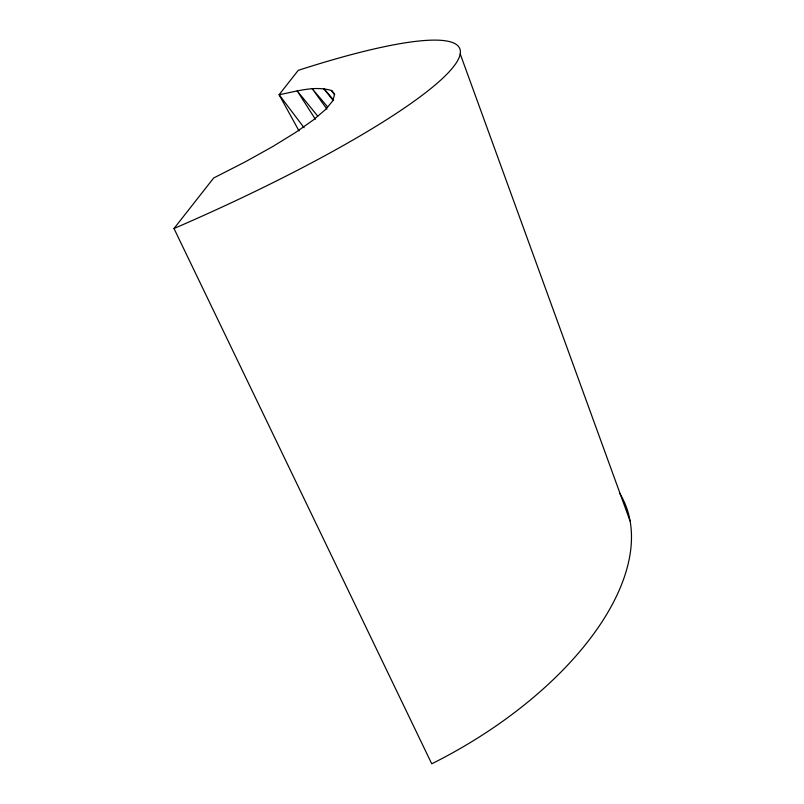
<?xml version="1.0" encoding="UTF-8"?>
<svg xmlns="http://www.w3.org/2000/svg" width="804" height="804" viewBox="0 0 804 804"><rect width="100%" height="100%" fill="white"/><g stroke="black" fill="none" stroke-linecap="round" stroke-linejoin="round"><path stroke-width="1.21" d="M619.492 493.043A281.631 147.383 -27.6 0 1 431.738 763.8L173.996 228.517L213.693 177.975L245.079 161.956L272.656 146.599L295.611 132.449L313.409 119.907L325.801 109.294L332.786 100.801L334.544 94.52L331.409 90.47C314.183 85.375 296.133 91.606 279.099 94.711L299.038 130.941M333.58 99.997L323.811 88.571L333.097 100.399M327.59 106.882L312.223 88.741L326.906 109.063M334.625 94.319L331.409 90.47L334.595 94.329M317.711 116.118L297.148 90.842L315.389 119.243M304.093 127.735L279.099 94.711L298.244 70.34A331.419 51.768 -23.4 0 1 453.506 66.702A331.419 51.768 -23.4 0 1 173.996 228.517M460.22 53.938L630.004 520.851"/></g></svg>
